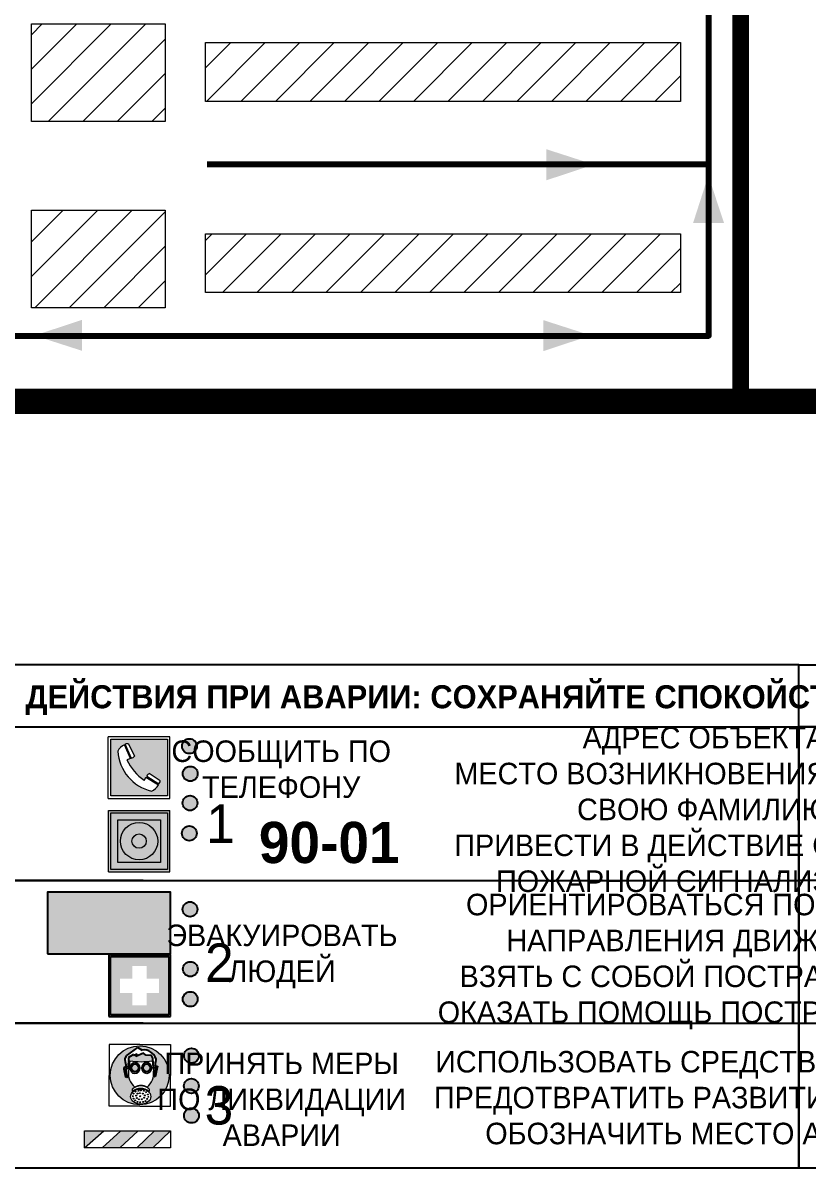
# Model space of a CAD drawing. Header units: millimetres. Extents: x 13810 to 67229, y 12374 to 21950.
# Drawn here: x 21933 to 22035.2, y 14178.4 to 14327.3 of the extents above; entities that cross this region are included whole.
import ezdxf

# ---------------------------------------------------------------- set-up
doc = ezdxf.new("R2010")
doc.units = ezdxf.units.MM
doc.layers.add('План_Штампы', color=7, linetype='Continuous')
doc.styles.add('обычный', font='arial.ttf')

# ---------------------------------------------------------------- blocks, each defined once
blk = doc.blocks.new('A$C38D26F80')
h = blk.add_hatch(color=5)
h.dxf.hatch_style = 1
h.paths.add_polyline_path([(-8.77, -4.48, 1), (-0.19, -4.48, 1)])
h.paths.add_polyline_path([(-6.75, -3.58), (-6.75, -3.31), (-6.62, -3.22), (-6.5, -3.22), (-6.42, -3.3), (-6.39, -3.28), (-6.59, -2.23), (-6.59, -2.01), (-6.38, -1.58), (-4.76, -0.4), (-4.13, -0.79, -0.362848), (-2.1, -2.1, -0.201049), (-2.17, -2.48, 0.085434), (-2.26, -3.13), (-1.9, -3.16), (-2.25, -4.7), (-2.4, -4.59), (-2.43, -4.34), (-2.36, -4.34), (-2.14, -3.34), (-2.47, -3.42), (-2.58, -1.95), (-2.77, -1.58), (-3.58, -1.52), (-3.92, -1.26), (-5.05, -1.73), (-4.87, -1.39), (-5.41, -1.6), (-5.41, -1.46), (-6.13, -1.87), (-6.18, -3.5), (-6.56, -3.47), (-6.37, -4.59), (-6.16, -4.43), (-6.16, -4.66), (-6.36, -4.79), (-6.37, -4.8), (-6.51, -4.76)], flags=16)
h.paths.add_polyline_path([(-6.51, -4.76), (-6.36, -4.79), (-6.37, -4.8)], flags=0)
h.paths.add_polyline_path([(-5.92, -2.34, 0.089508), (-2.67, -2.35), (-2.48, -3.88, -0.268602), (-3.4, -6.18, 0.262449), (-5.2, -6.18, -0.268602), (-6.11, -3.88)], flags=16)
edge = h.paths.add_edge_path(flags=16)
edge.add_ellipse((-5.19, -3.41), major_axis=(0, 0.842), ratio=0.848992, start_angle=0, end_angle=360)
edge = h.paths.add_edge_path(flags=0)
edge.add_ellipse((-5.19, -3.39), major_axis=(0, 0.665), ratio=0.853798, start_angle=0, end_angle=360)
edge = h.paths.add_edge_path(flags=0)
edge.add_ellipse((-5.19, -3.4), major_axis=(0, 0.528), ratio=0.864094, start_angle=0, end_angle=360)
edge = h.paths.add_edge_path(flags=16)
edge.add_ellipse((-3.47, -3.4), major_axis=(0, 0.842), ratio=0.848992, start_angle=0, end_angle=360)
h.paths.add_polyline_path([(-3.13, -6.45), (-3.13, -6.84, 0.383174), (-5.57, -6.85), (-5.57, -6.49, -0.369952)], flags=16)
edge = h.paths.add_edge_path(flags=0)
edge.add_ellipse((-3.47, -3.39), major_axis=(0, 0.665), ratio=0.853798, start_angle=0, end_angle=360)
edge = h.paths.add_edge_path(flags=0)
edge.add_ellipse((-3.47, -3.4), major_axis=(0, 0.528), ratio=0.864094, start_angle=0, end_angle=360)
edge = h.paths.add_edge_path(flags=16)
edge.add_ellipse((-4.34, -7.57), major_axis=(-1.48, 0), ratio=0.744955, start_angle=0, end_angle=360)
h.paths.add_polyline_path([(-5.01, -6.85, -1), (-5.15, -6.85, -1)], flags=0)
h.paths.add_polyline_path([(-5.33, -7.14, -1), (-5.47, -7.14, -1)], flags=0)
h.paths.add_polyline_path([(-4.61, -6.71, -1), (-4.74, -6.71, -1)], flags=16)
h.paths.add_polyline_path([(-5.43, -7.51, -1), (-5.57, -7.51, -1)], flags=0)
h.paths.add_polyline_path([(-4.26, -6.67, -1), (-4.4, -6.67, -1)], flags=16)
h.paths.add_polyline_path([(-4.74, -7.14, -1), (-4.88, -7.14, -1)], flags=0)
h.paths.add_polyline_path([(-4.93, -7.43, -1), (-5.07, -7.43, -1)], flags=0)
h.paths.add_polyline_path([(-4.41, -7.07, -1), (-4.54, -7.07, -1)], flags=0)
h.paths.add_polyline_path([(-5.33, -7.87, -1), (-5.46, -7.87, -1)], flags=0)
h.paths.add_polyline_path([(-3.8, -6.71, -1), (-3.94, -6.71, -1)], flags=16)
h.paths.add_polyline_path([(-4.85, -7.78, -1), (-4.98, -7.78, -1)], flags=0)
h.paths.add_polyline_path([(-3.96, -7.14, -1), (-4.1, -7.14, -1)], flags=0)
h.paths.add_polyline_path([(-4.33, -7.53, -1), (-4.47, -7.53, -1)], flags=0)
h.paths.add_polyline_path([(-5.09, -8.12, -1), (-5.23, -8.12, -1)], flags=0)
h.paths.add_polyline_path([(-3.5, -6.94, -1), (-3.64, -6.94, -1)], flags=0)
h.paths.add_polyline_path([(-4.54, -7.97, -1), (-4.68, -7.97, -1)], flags=0)
h.paths.add_polyline_path([(-3.66, -7.39, -1), (-3.8, -7.39, -1)], flags=0)
h.paths.add_polyline_path([(-4.73, -8.35, -1), (-4.86, -8.35, -1)], flags=0)
h.paths.add_polyline_path([(-4.09, -7.96, -1), (-4.23, -7.96, -1)], flags=0)
h.paths.add_polyline_path([(-3.77, -7.74, -1), (-3.91, -7.74, -1)], flags=0)
h.paths.add_polyline_path([(-3.22, -7.27, -1), (-3.35, -7.27, -1)], flags=0)
h.paths.add_polyline_path([(-4.34, -8.4, -1), (-4.47, -8.4, -1)], flags=0)
h.paths.add_polyline_path([(-3.16, -7.61, -1), (-3.3, -7.61, -1)], flags=0)
h.paths.add_polyline_path([(-3.9, -8.35, -1), (-4.04, -8.35, -1)], flags=0)
h.paths.add_polyline_path([(-3.32, -7.91, -1), (-3.46, -7.91, -1)], flags=0)
h.paths.add_polyline_path([(-3.55, -8.23, -1), (-3.69, -8.23, -1)], flags=0)
at = {"color": 5, "lineweight": 5}
for p, q in [((-4.48, 0), (-8.96, 0)), ((-8.96, 0), (-8.96, -4.48)), ((-4.48, 0), (0, 0)), ((0, 0), (0, -4.48)), ((-6.59, -2.01), (-6.38, -1.58)), ((-6.38, -1.58), (-4.76, -0.4)), ((-5.41, -1.46), (-6.13, -1.87)), ((-4.87, -1.39), (-5.41, -1.6)), ((-5.41, -1.6), (-5.41, -1.46)), ((-3.92, -1.26), (-5.05, -1.73)), ((-5.05, -1.73), (-4.87, -1.39)), ((-4.76, -0.4), (-4.13, -0.79)), ((-3.58, -1.52), (-3.92, -1.26)), ((-2.77, -1.58), (-3.58, -1.52)), ((-2.58, -1.95), (-2.77, -1.58)), ((-6.75, -3.31), (-6.62, -3.22)), ((-6.75, -3.58), (-6.75, -3.31)), ((-6.62, -3.22), (-6.5, -3.22)), ((-6.59, -2.23), (-6.59, -2.01)), ((-6.39, -3.28), (-6.59, -2.23)), ((-6.5, -3.22), (-6.42, -3.3)), ((-6.42, -3.3), (-6.39, -3.28)), ((-6.13, -1.87), (-6.18, -3.5)), ((-5.92, -2.34), (-6.11, -3.88)), ((-2.67, -2.34), (-2.48, -3.88)), ((-2.47, -3.42), (-2.58, -1.95)), ((-1.9, -3.16), (-2.26, -3.13)), ((-2.25, -4.7), (-1.9, -3.16)), ((-8.96, -8.96), (-8.96, -4.48)), ((-6.51, -4.76), (-6.75, -3.58)), ((-6.18, -3.5), (-6.56, -3.47)), ((-6.56, -3.47), (-6.37, -4.59)), ((-6.37, -4.8), (-6.51, -4.76)), ((-6.37, -4.59), (-6.16, -4.43)), ((-6.16, -4.66), (-6.37, -4.8)), ((-6.16, -4.43), (-6.16, -4.66)), ((-2.14, -3.34), (-2.47, -3.42)), ((-2.43, -4.34), (-2.4, -4.59)), ((-2.43, -4.34), (-2.36, -4.34)), ((-2.4, -4.59), (-2.25, -4.7)), ((-2.36, -4.34), (-2.14, -3.34)), ((0, -8.96), (0, -4.48)), ((-5.57, -6.49), (-5.57, -6.85)), ((-3.13, -6.45), (-3.13, -6.84)), ((-4.48, -8.96), (-8.96, -8.96)), ((-4.48, -8.96), (0, -8.96))]:
    blk.add_line(p, q, dxfattribs=at)
at = {"color": 5}
for p, q in [((-6.59, -2.01), (-6.38, -1.58)), ((-6.38, -1.58), (-4.76, -0.4)), ((-5.41, -1.46), (-6.13, -1.87)), ((-4.87, -1.39), (-5.41, -1.6)), ((-5.41, -1.6), (-5.41, -1.46)), ((-3.92, -1.26), (-5.05, -1.73)), ((-5.05, -1.73), (-4.87, -1.39)), ((-4.76, -0.4), (-4.13, -0.79)), ((-3.58, -1.52), (-3.92, -1.26)), ((-2.77, -1.58), (-3.58, -1.52)), ((-2.58, -1.95), (-2.77, -1.58)), ((-6.75, -3.31), (-6.62, -3.22)), ((-6.75, -3.58), (-6.75, -3.31)), ((-6.62, -3.22), (-6.5, -3.22)), ((-6.59, -2.23), (-6.59, -2.01)), ((-6.39, -3.28), (-6.59, -2.23)), ((-6.5, -3.22), (-6.42, -3.3)), ((-6.42, -3.3), (-6.39, -3.28)), ((-6.13, -1.87), (-6.18, -3.5)), ((-2.47, -3.42), (-2.58, -1.95)), ((-2.26, -3.13), (-1.9, -3.16)), ((-1.9, -3.16), (-2.25, -4.7)), ((-6.51, -4.76), (-6.75, -3.58)), ((-6.18, -3.5), (-6.56, -3.47)), ((-6.56, -3.47), (-6.37, -4.59)), ((-6.37, -4.8), (-6.51, -4.76)), ((-6.36, -4.79), (-6.51, -4.76)), ((-6.37, -4.59), (-6.16, -4.43)), ((-6.16, -4.66), (-6.37, -4.8)), ((-6.16, -4.66), (-6.36, -4.79)), ((-6.16, -4.43), (-6.16, -4.66)), ((-2.14, -3.34), (-2.47, -3.42)), ((-2.4, -4.59), (-2.43, -4.34)), ((-2.43, -4.34), (-2.36, -4.34)), ((-2.25, -4.7), (-2.4, -4.59)), ((-2.36, -4.34), (-2.14, -3.34))]:
    blk.add_line(p, q, dxfattribs=at)
at = {"color": 5, "lineweight": 5}
for centre, radius in [((-4.48, -4.48), 4.29), ((-4.67, -6.71), 0.0678), ((-4.33, -6.67), 0.0678), ((-3.87, -6.71), 0.0678), ((-5.5, -7.51), 0.0678), ((-5.4, -7.14), 0.0678), ((-5.4, -7.87), 0.0678), ((-5.16, -8.12), 0.0678), ((-5.08, -6.85), 0.0678), ((-5, -7.43), 0.0678), ((-4.91, -7.78), 0.0678), ((-4.81, -7.14), 0.0678), ((-4.79, -8.35), 0.0678), ((-4.61, -7.97), 0.0678), ((-4.47, -7.07), 0.0678), ((-4.4, -7.53), 0.0678), ((-4.4, -8.4), 0.0678), ((-4.16, -7.96), 0.0678), ((-4.03, -7.14), 0.0678), ((-3.97, -8.35), 0.0678), ((-3.84, -7.74), 0.0678), ((-3.73, -7.39), 0.0678), ((-3.62, -8.23), 0.0678), ((-3.57, -6.94), 0.0678), ((-3.39, -7.91), 0.0678), ((-3.28, -7.27), 0.0678), ((-3.23, -7.61), 0.0678)]:
    blk.add_circle(centre, radius, dxfattribs=at)
at = {"color": 5}
for centre, radius, start, end in [((-3.89, -2.66), 1.88, 17.387, 97.1599), ((-0.35, -3.07), 1.91, 162.2553, 181.7878), ((-2.6, -2.2), 0.511, 326.3906, 11.8614)]:
    blk.add_arc(centre, radius, start, end, dxfattribs=at)
at = {"color": 5, "lineweight": 5}
for centre, radius, start, end in [((-4.28, 6.66), 9.15, 259.6987, 280.1569), ((-0.47, -3.05), 1.79, 161.5846, 182.4584), ((-2.6, -2.2), 0.513, 326.4781, 11.7739), ((-3.66, -4.24), 2.47, 171.573, 231.7124), ((-4.93, -4.24), 2.47, 308.2876, 8.427), ((-4.33, -7.88), 1.87, 50.358, 131.5662), ((-4.34, -8.2), 1.82, 48.4943, 132.3565), ((-4.3, -7.78), 1.83, 60.5889, 119.4111)]:
    blk.add_arc(centre, radius, start, end, dxfattribs=at)
for centre, major_axis, ratio in [((-5.19, -3.41), (0, 0.842), 0.848992), ((-5.19, -3.39), (0, 0.665), 0.853798), ((-5.19, -3.4), (0, 0.528), 0.864094), ((-3.47, -3.4), (0, 0.842), 0.848992), ((-3.47, -3.39), (0, 0.665), 0.853798), ((-3.47, -3.4), (0, 0.528), 0.864094), ((-4.34, -7.57), (-1.48, 0), 0.744955)]:
    blk.add_ellipse(centre, major_axis=major_axis, ratio=ratio, dxfattribs=at)
blk = doc.blocks.new('A$C47DD6509')
at = {"lineweight": 5}
for points in [[(-8.69, 0), (-11.19, 0), (-11.19, -2.22)], [(-4.22, 0), (-6.45, 0), (-8.91, -2.22), (-6.61, -2.22)], [(0, 0), (-2.09, 0), (-4.36, -2.22), (-2.29, -2.22)]]:
    blk.add_hatch(color=242, dxfattribs=at).paths.add_polyline_path(points)
at = {"color": 242, "lineweight": 5}
for p, q in [((-11.19, -2.22), (-8.69, 0)), ((-11.19, -2.22), (-11.19, 0)), ((-11.19, 0), (-8.69, 0)), ((-11.19, 0), (0, 0)), ((-8.91, -2.22), (-6.45, 0)), ((-6.61, -2.22), (-4.22, 0)), ((-4.36, -2.22), (-2.09, 0)), ((-2.29, -2.22), (0, 0)), ((0, 0), (0, -2.22)), ((0, -2.22), (-11.19, -2.22))]:
    blk.add_line(p, q, dxfattribs=at)
blk = doc.blocks.new('A$C32E8229D')
at = {"true_color": 0xffffff}
blk.add_hatch(color=7, dxfattribs=at).paths.add_polyline_path([(0, 0), (0, -8), (16, -8), (16, 0)])
h = blk.add_hatch(color=126)
h.paths.add_polyline_path([(0.2, -0.2), (15.8, -0.2), (15.8, -7.8), (0.2, -7.8)])
h.paths.add_polyline_path([(13.49, -2.05), (12.08, -2.05), (11.37, -2.63, 0.162397), (11.29, -2.84), (11.29, -3.63), (10.35, -3.63), (10.35, -4.05), (11.68, -4.05), (11.68, -3.48), (12.26, -4.28), (11.29, -5.1), (11.29, -6.78), (11.85, -6.78), (11.85, -5.44), (12.8, -4.64), (12.8, -5.94), (14.46, -5.94), (14.46, -5.39), (13.45, -5.39), (13.45, -3.97), (12.46, -2.59), (13.15, -2.59), (13.69, -3.34), (14.18, -3)], flags=16)
h.paths.add_polyline_path([(10.74, -1.82, 1), (11.8, -1.82, 1)], flags=16)
h.paths.add_polyline_path([(9.39, -3.59), (5.99, -3.59), (6.56, -3.03), (5.91, -3.03), (5.1, -3.83), (5.91, -4.64), (6.56, -4.64), (5.99, -4.09), (9.39, -4.09)], flags=16)
h.paths.add_polyline_path([(4.29, -1.08), (1.72, -1.08), (1.72, -6.6), (4.29, -6.6)], flags=16)
at = {"color": 126}
blk.add_lwpolyline([(16, -8), (0, -8), (0, 0), (16, 0)], close=True, dxfattribs=at)
blk = doc.blocks.new('A$C18900ED3')
h = blk.add_hatch(color=126)
h.paths.add_polyline_path([(-0.18, -0.18), (-7.02, -0.18), (-7.02, -7.02), (-0.18, -7.02)])
h.paths.add_polyline_path([(-5.89, -4.46), (-5.89, -2.77), (-4.46, -2.77), (-4.46, -1.31), (-2.77, -1.31), (-2.77, -2.77), (-1.33, -2.77), (-1.33, -4.46), (-2.77, -4.46), (-2.77, -5.89), (-4.46, -5.89), (-4.46, -4.46)], flags=16)
at = {"color": 126}
for p, q in [((-7.2, 0), (-7.2, -7.2)), ((0, 0), (-7.2, 0)), ((0, -7.2), (0, 0)), ((-7.02, -7.02), (-7.02, -0.18)), ((-7.02, -0.18), (-0.18, -0.18)), ((-0.18, -0.18), (-0.18, -7.02)), ((-7.2, -7.2), (0, -7.2)), ((-0.18, -7.02), (-7.02, -7.02))]:
    blk.add_line(p, q, dxfattribs=at)
blk = doc.blocks.new('A$C456E1F9C')
at = {"lineweight": 5}
h = blk.add_hatch(color=242, dxfattribs=at)
h.paths.add_polyline_path([(0.51, -1.47), (0.51, -13.26), (12.29, -13.26), (12.29, -1.47)])
h.paths.add_polyline_path([(5.42, -4.95, -0.254479), (4.78, -5.4), (3.52, -2.53, -0.209735), (4.23, -2.4)], flags=16)
h.paths.add_polyline_path([(8.53, -8.6), (10.87, -10.17), (10.54, -10.76), (8.03, -9.13, -0.192251)], flags=16)
h.paths.add_polyline_path([(4.61, -5.49, 0.005518), (3.87, -5.72, 0.128647), (7.49, -10.01, 0.00809), (7.83, -9.33), (10.47, -10.97, -0.16736), (8.99, -12.25, -0.327862), (1.95, -3.95, -0.166952), (3.36, -2.62)], flags=16)
at = {"color": 242, "lineweight": 5}
for p, q in [((0, -13.77), (0, -0.97)), ((12.8, -0.97), (0, -0.97)), ((12.8, -13.77), (12.8, -0.97)), ((4.61, -5.49), (3.36, -2.62)), ((3.52, -2.53), (4.78, -5.4)), ((4.23, -2.4), (5.42, -4.95)), ((7.83, -9.33), (10.47, -10.97)), ((8.03, -9.13), (10.54, -10.76)), ((10.81, -10.12), (8.53, -8.6)), ((10.54, -10.76), (10.8, -10.3)), ((10.8, -10.3), (10.81, -10.12)), ((0, -13.77), (12.8, -13.77))]:
    blk.add_line(p, q, dxfattribs=at)
blk.add_lwpolyline([(0.51, -1.47), (12.29, -1.47), (12.29, -13.26), (0.51, -13.26)], close=True, dxfattribs=at)
for centre, radius, start, end in [((4.02, -3.27), 0.891, 76.3284, 123.7092), ((4.59, -5.34), 2.99, 114.2845, 152.1974), ((11.12, -3.31), 9.19, 183.9915, 256.6009), ((14.98, -39.1), 35.17, 107.1487, 108.4135), ((13.86, -0.94), 11.08, 205.5536, 234.8762), ((4.68, -4.59), 0.824, 276.9621, 334.0723), ((-13.31, 0.8), 23.44, 332.5487, 334.4027), ((8.94, -9.5), 0.989, 114.4092, 157.9388), ((7.87, -9.46), 3, 291.9291, 329.9329)]:
    blk.add_arc(centre, radius, start, end, dxfattribs=at)
blk = doc.blocks.new('A$C54414219')
at = {"true_color": 0xffffff}
h = blk.add_hatch(color=7, dxfattribs=at)
h.paths.add_polyline_path([(2.39, -9.45), (2.39, -18.3), (11.23, -18.3), (11.23, -9.45)], flags=0)
h.paths.add_polyline_path([(10.71, -13.87, -1), (2.92, -13.87, -1)], flags=0)
h.paths.add_polyline_path([(8.3, -13.87, -1), (5.33, -13.87, -1)], flags=0)
h.paths.add_polyline_path([(0.41, -7.47), (0.41, -20.27), (13.21, -20.27), (13.21, -7.47)])
h.paths.add_polyline_path([(0.92, -19.77), (12.71, -19.77), (12.71, -7.98), (0.92, -7.98)], flags=16)
h.paths.add_polyline_path([(11.23, -9.45), (11.23, -18.3), (2.39, -18.3), (2.39, -9.45)], flags=0)
at = {"lineweight": 5}
h = blk.add_hatch(color=242, dxfattribs=at)
h.paths.add_polyline_path([(12.71, -7.98), (0.92, -7.98), (0.92, -19.77), (12.71, -19.77)])
h.paths.add_polyline_path([(11.23, -18.3), (2.39, -18.3), (2.39, -9.45), (11.23, -9.45)], flags=16)
h.paths.add_polyline_path([(10.71, -13.87, -1), (2.92, -13.87, -1)], flags=0)
h.paths.add_polyline_path([(8.3, -13.87, -1), (5.33, -13.87, -1)], flags=0)
at = {"true_color": 0xffffff}
h = blk.add_hatch(color=7, dxfattribs=at)
h.paths.add_polyline_path([(2.39, -9.45), (2.39, -18.3), (11.23, -18.3), (11.23, -9.45)])
h.paths.add_polyline_path([(10.71, -13.87, -1), (2.92, -13.87, -1)], flags=16)
h.paths.add_polyline_path([(8.3, -13.87, -1), (5.33, -13.87, -1)], flags=0)
at = {"lineweight": 5}
h = blk.add_hatch(color=242, dxfattribs=at)
h.paths.add_polyline_path([(2.92, -13.87, 1), (10.71, -13.87, 1)])
h.paths.add_polyline_path([(8.3, -13.87, -1), (5.33, -13.87, -1)], flags=16)
at = {"color": 242, "lineweight": 5}
for p, q in [((0.41, -20.27), (0.41, -7.47)), ((0.41, -7.47), (13.21, -7.47)), ((0.41, -7.47), (13.21, -7.47)), ((13.21, -20.27), (13.21, -7.47)), ((0.41, -20.27), (13.21, -20.27))]:
    blk.add_line(p, q, dxfattribs=at)
for points in [[(0.92, -7.98), (12.71, -7.98), (12.71, -19.77), (0.92, -19.77)], [(2.39, -9.45), (11.23, -9.45), (11.23, -18.3), (2.39, -18.3)]]:
    blk.add_lwpolyline(points, close=True, dxfattribs=at)
for radius in [3.89, 1.49]:
    blk.add_circle((6.81, -13.87), radius, dxfattribs=at)

msp = doc.modelspace()

# ---------------------------------------------------------------- hatches: boundary and pattern name
at = {"lineweight": 0}
h = msp.add_hatch(dxfattribs=at)
h.set_pattern_fill('ANSI31', color=256)
h.set_pattern_definition([(45, (1005.5524, 11950.405), (-2.24506403, 2.24506403), [])])
h.paths.add_polyline_path([(21951.52, 14327.17), (21934.12, 14327.17), (21934.12, 14314.48), (21951.52, 14314.48)])
h.paths.add_polyline_path([(22018.57, 14324.75), (21956.77, 14324.75), (21956.77, 14317.1), (22018.57, 14317.1)])
h.paths.add_polyline_path([(22018.57, 14299.88), (21956.77, 14299.88), (21956.77, 14292.24), (22018.57, 14292.24)])
h.paths.add_polyline_path([(21951.52, 14302.96), (21934.12, 14302.96), (21934.12, 14290.27), (21951.52, 14290.27)])
h = msp.add_hatch(color=256, dxfattribs=at)
h.dxf.hatch_style = 1
h.paths.add_polyline_path([(21953.71, 14233.25, 1), (21955.65, 14233.25, 1)])
h = msp.add_hatch(color=256, dxfattribs=at)
h.dxf.hatch_style = 1
h.paths.add_polyline_path([(21953.82, 14229.66, 1), (21955.75, 14229.66, 1)])
h = msp.add_hatch(color=256, dxfattribs=at)
h.dxf.hatch_style = 1
h.paths.add_polyline_path([(21953.78, 14225.85, 1), (21955.71, 14225.85, 1)])
h = msp.add_hatch(color=256, dxfattribs=at)
h.dxf.hatch_style = 1
h.paths.add_polyline_path([(21953.7, 14221.92, 1), (21955.63, 14221.92, 1)])
h = msp.add_hatch(color=256, dxfattribs=at)
h.dxf.hatch_style = 1
h.paths.add_polyline_path([(21953.78, 14212.04, 1), (21955.71, 14212.04, 1)])
h = msp.add_hatch(color=256, dxfattribs=at)
h.dxf.hatch_style = 1
h.paths.add_polyline_path([(21953.82, 14204.26, 1), (21955.75, 14204.26, 1)])
h = msp.add_hatch(color=256, dxfattribs=at)
h.dxf.hatch_style = 1
h.paths.add_polyline_path([(21953.81, 14200.35, 1), (21955.75, 14200.35, 1)])
h = msp.add_hatch(color=256, dxfattribs=at)
h.dxf.hatch_style = 1
h.paths.add_polyline_path([(21953.97, 14193, 1), (21955.9, 14193, 1)])
h = msp.add_hatch(color=256, dxfattribs=at)
h.dxf.hatch_style = 1
h.paths.add_polyline_path([(21953.97, 14189.06, 1), (21955.9, 14189.06, 1)])
h = msp.add_hatch(color=256, dxfattribs=at)
h.dxf.hatch_style = 1
h.paths.add_polyline_path([(21953.97, 14185.22, 1), (21955.9, 14185.22, 1)])

# ---------------------------------------------------------------- linework, layer by layer
for points, const_width in [([(21919.18, 14448.62), (21814.82, 14448.62), (21814.82, 14278.09), (22247.96, 14278.09), (22247.96, 14448.62), (21919.18, 14448.62)], 3.3), ([(22026.41, 14333.24), (22026.41, 14278.28)], 2.2)]:
    msp.add_lwpolyline(points, dxfattribs=dict(at, const_width=const_width))
at = {"color": 126, "lineweight": 100, "true_color": 0x008754}
for points in [[(21906.84, 14321.49), (21906.84, 14286.61), (22022.27, 14286.61), (22022.27, 14329.41), (21957, 14329.41)], [(21957, 14308.94), (22022.27, 14308.94)]]:
    msp.add_lwpolyline(points, dxfattribs=at)
at = {"lineweight": 0}
for points in [[(21934.12, 14327.17), (21951.52, 14327.17), (21951.52, 14314.48), (21934.12, 14314.48)], [(21956.77, 14324.75), (22018.57, 14324.75), (22018.57, 14317.1), (21956.77, 14317.1)], [(21934.12, 14302.96), (21951.52, 14302.96), (21951.52, 14290.27), (21934.12, 14290.27)], [(21956.77, 14299.88), (22018.57, 14299.88), (22018.57, 14292.24), (21956.77, 14292.24)]]:
    msp.add_lwpolyline(points, close=True, dxfattribs=at)
for points in [[(21890.23, 14235.78), (22034, 14235.78), (22034, 14243.83), (21890.23, 14243.83)], [(22034, 14243.83), (22155.72, 14243.83), (22155.72, 14178.38), (22034, 14178.38)], [(22034, 14243.83), (22155.72, 14243.83), (22155.72, 14235.78), (22034, 14235.78)], [(21890.23, 14235.78), (22034, 14235.78), (22034, 14178.38), (21890.23, 14178.38)], [(22034, 14235.78), (22155.72, 14235.78), (22155.72, 14215.79), (22034, 14215.79)], [(22155.72, 14215.79), (22034, 14215.79), (22034, 14197.21), (22155.72, 14197.21)]]:
    msp.add_lwpolyline(points, close=True)
for points in [[(21948.65, 14215.79), (21890.23, 14215.79), (22034, 14215.79)], [(21948.65, 14197.21), (21890.23, 14197.21), (22034, 14197.21)]]:
    msp.add_lwpolyline(points)
for centre in [(21954.68, 14233.25), (21954.78, 14229.66), (21954.75, 14225.85), (21954.66, 14221.92), (21954.75, 14212.04), (21954.79, 14204.26), (21954.78, 14200.35), (21954.94, 14193), (21954.93, 14189.06), (21954.94, 14185.22)]:
    msp.add_circle(centre, 0.966)
at = {"layer": 'План_Штампы', "color": 126, "true_color": 0x008754}
for points in [[(22001.14, 14306.84), (22001.14, 14310.87), (22007.33, 14308.88)], [(22024.25, 14301.27), (22020.22, 14301.28), (22022.21, 14307.46)], [(21940.71, 14288.69), (21940.7, 14284.66), (21934.52, 14286.65)], [(22000.73, 14284.62), (22000.74, 14288.65), (22006.92, 14286.66)]]:
    msp.add_solid(points, dxfattribs=at)

# ---------------------------------------------------------------- block references
for name, p, xscale, yscale, zscale in [('A$C456E1F9C', (21944.12, 14235.06), 0.625, 0.625, 0.625), ('A$C54414219', (21943.87, 14229.57), 0.625, 0.625, 0.625), ('A$C18900ED3', (21952.19, 14206.11), 1.111111111007631, 1.111111111007631, 1.111111111007631), ('A$C38D26F80', (21952.21, 14194.44), 0.8928571427240968, 0.8928571427240968, 0.8928571427240968)]:
    msp.add_blockref(name, p, dxfattribs=dict(xscale=xscale, yscale=yscale, zscale=zscale))
at = {"xscale": -1}
msp.add_blockref('A$C32E8229D', (21952.19, 14214.26), dxfattribs=at)
at = {"color": 242, "true_color": 0xc1121c}
msp.add_blockref('A$C47DD6509', (21952.21, 14183.22), dxfattribs=at)

# ---------------------------------------------------------------- texts
at = {"lineweight": 0, "attachment_point": 5, "style": 'обычный'}
for s, insert, char_height, width in [('{\\fProxima Nova Rg|b1|i0|c204|p2;ДЕЙСТВИЯ ПРИ АВАРИИ: СОХРАНЯЙТЕ СПОКОЙСТВИЕ\\H1.6644x; }', (21989.85, 14239.24), 3, 175.1736), ('\\pi-8.4,l8.4,t8.4;{\\fProxima Nova Rg|b0|i0|c204|p2;АДРЕС ОБЪЕКТА\\PМЕСТО ВОЗНИКНОВЕНИЯ АВАРИИ\\PСВОЮ ФАМИЛИЮ\\PПРИВЕСТИ В ДЕЙСТВИЕ СИСТЕМУ \\PПОЖАРНОЙ СИГНАЛИЗАЦИИ}', (22021.63, 14224.62), 2.8, 126.6484), ('{\\fProxima Nova Rg|b0|i0|c204|p2;СООБЩИТЬ ПО \\PТЕЛЕФОНУ}', (21966.62, 14230.24), 2.8, 126.6484), ('{\\fProxima Nova Rg|b0|i0|c204|p2;1\\H1.1667x; }', (21958.72, 14223.17), 5, 126.6484), ('{\\fProxima Nova Rg|b1|i0|c204|p2;\\H1.0714x;90-01\\fProxima Nova Rg|b0|i0|c204|p2;\\H0.93331x; \\H1.3449x; }', (21972.87, 14220.69), 5, 126.6484), ('\\pi-8.4,l8.4,t8.4;{\\fProxima Nova Rg|b0|i0|c204|p2;ОРИЕНТИРОВАТЬСЯ ПО ЗНАКАМ \\PНАПРАВЛЕНИЯ ДВИЖЕНИЯ\\PВЗЯТЬ С СОБОЙ ПОСТРАДАВШИХ\\PОКАЗАТЬ ПОМОЩЬ ПОСТРАДАВШИМ}', (22021.56, 14205.25), 2.8, 126.6484), ('{\\fProxima Nova Rg|b0|i0|c204|p2;ЭВАКУИРОВАТЬ \\PЛЮДЕЙ}', (21966.72, 14205.91), 2.8, 126.6484), ('{\\fProxima Nova Rg|b0|i0|c204|p2;2\\H1.1967x; }', (21958.57, 14205.09), 5, 126.6484), ('\\pi-8.4,l8.4,t8.4;{\\fProxima Nova Rg|b0|i0|c204|p2;ИСПОЛЬЗОВАТЬ СРЕДСТВА ЗАЩИТЫ \\PПРЕДОТВРАТИТЬ РАЗВИТИЕ АВАРИИ\\PОБОЗНАЧИТЬ МЕСТО АВАРИИ}', (22021.5, 14187.53), 2.8, 126.6484), ('{\\fProxima Nova Rg|b0|i0|c204|p2;ПРИНЯТЬ МЕРЫ \\PПО ЛИКВИДАЦИИ \\PАВАРИИ}', (21966.68, 14187.33), 2.8, 126.6484), ('{\\fProxima Nova Rg|b0|i0|c204|p2;3\\H1.1967x; }', (21958.51, 14186.51), 5, 126.6484)]:
    msp.add_mtext(s, dxfattribs=dict(at, insert=insert, char_height=char_height, width=width))

doc.saveas('drawing.dxf')
